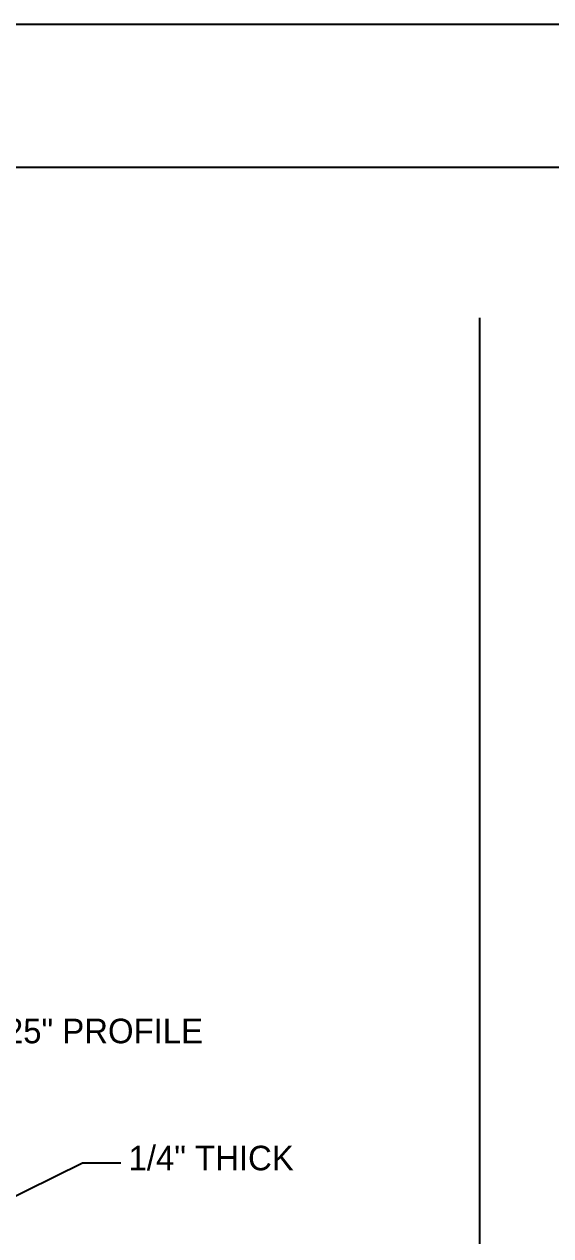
# Model space of a CAD drawing. Header units: inches. Extents: x 2 to 134, y 2 to 86.
# Drawn here: x 89.55 to 108.58, y 42.3 to 86.11 of the extents above; entities that cross this region are included whole.
import ezdxf

# ---------------------------------------------------------------- set-up
doc = ezdxf.new("R2010")
doc.units = ezdxf.units.IN
doc.header["$MEASUREMENT"] = 0

msp = doc.modelspace()

# ---------------------------------------------------------------- linework, layer by layer
at = {"layer": 'ANNOTATION'}
for p, q in [((88.594, 43.431), (91.649, 44.944)), ((91.649, 44.944), (93.038, 44.944))]:
    msp.add_line(p, q, dxfattribs=at)
at = {"layer": 'OUTLINE'}
for p, q in [((1.889, 86.111), (134.111, 86.111)), ((1.889, 80.944), (134.111, 80.944)), ((106, 75.5), (106, 7.444))]:
    msp.add_line(p, q, dxfattribs=at)

# ---------------------------------------------------------------- texts
at = {"layer": 'ANNOTATION'}
for s, height, p in [('R 0.25" PROFILE', 0.88889, (86.667, 49.262)), ('1/4" THICK', 0.8889, (93.316, 44.667))]:
    msp.add_text(s, height=height, dxfattribs=at).set_placement(p)

doc.saveas('drawing.dxf')
